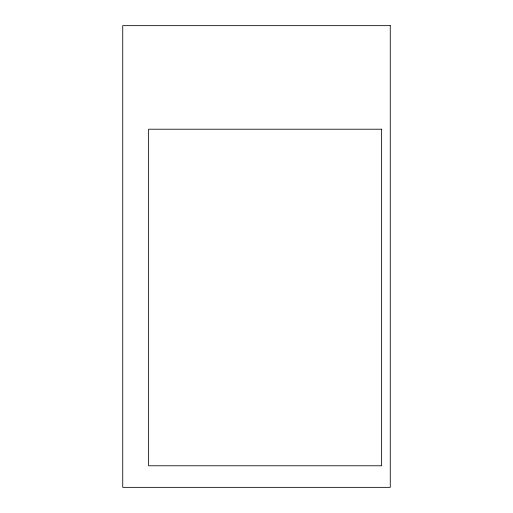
<?xml version="1.0" encoding="UTF-8"?>
<svg xmlns="http://www.w3.org/2000/svg" width="513" height="513" viewBox="0 0 513 513"><rect width="100%" height="100%" fill="white"/><g stroke="black" fill="none" stroke-linecap="round" stroke-linejoin="round"><path stroke-width="0.77" d="M390.265 25.65L122.735 25.65L122.735 487.35L390.265 487.35L390.265 25.65M381.634 129.212L148.629 129.212L148.629 465.778L381.634 465.778L381.634 129.212"/></g></svg>
